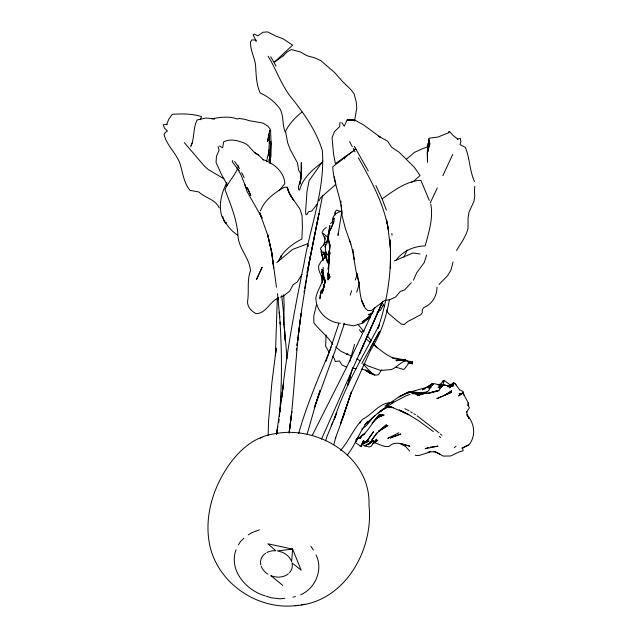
<?xml version="1.0" encoding="UTF-8"?>
<svg xmlns="http://www.w3.org/2000/svg" width="638" height="638" viewBox="0 0 638 638"><rect width="100%" height="100%" fill="white"/><g stroke="black" fill="none" stroke-linecap="round" stroke-linejoin="round"><path stroke-width="0.96" d="M269.978 160.824L270.034 153.846L269.938 160.983M277.323 298.137L275.385 355.733L276.262 348.26L271.812 383.398L268.582 421.088L268.127 435.387M390.416 268.143L390.544 249.235L389.93 239.633C392.211 269.667 387.705 300.099 377.887 328.522L379.634 324.216C363.564 355.43 344.943 385.655 334.2 419.294L336.816 412.555L326.736 437.07L325.675 440.85M390.416 268.104L390.544 249.235L387.952 227.359M323.474 286.462L323.442 289.237L324.008 284.628M428.281 145.695L428.313 143.032L427.436 147.33M322.389 282.993L322.493 277.466M283.703 325.189L284.149 305.323L283.719 294.756M468.228 402.889L468.085 405.744L468.228 402.889L462.71 392.545L463.914 395.05L463.244 393.463L463.579 392.274L463.499 393.104L459.256 394.045L463.124 393.024L458.578 395.943L463.363 392.234M328.227 236.578L329.91 225.517L328.163 235.175M280.106 411.885L280.409 406.98M280.529 405.018L281.063 396.182M325.029 236.57L324.734 241.467L323.466 245.63M474.768 186.368L474.385 192.309L474.792 195.858L473.946 201.456L469.042 212.079L468.101 217.741L467.997 228.755L466.211 233.891L463.196 239.768L456.553 250.455M326.098 335.054L325.603 346.235L329.423 352.678M269.571 157.211L269.938 152.482M270.161 149.643L270.687 141.253L270.36 156.836L269.77 160.64M329.232 250.391L328.69 257.162L330.277 245.486L327.661 237.966L329.702 244.585L329.328 255.551L329.017 250.79M329.551 246.523L328.363 236.754L328.474 240.438M268.399 154.914L269.26 144.387L269.164 135.75L269.547 143.231M328.761 262.673L328.195 269.443L329.16 257.84L328.921 260.743M278.862 422.324L279.109 419.445M279.348 416.566C282.267 381.819 282.052 346.952 279.277 312.189L279.739 317.11M333.818 219.608L333.961 218.005L334.033 221.601L330.165 230.342L333.618 222.008M326.297 242.456L327.701 240.04L327.908 237.679M338.315 232.774L338.052 235.486L341.721 211.736L336.433 210.109L334.814 212.582L335.165 214.496M328.211 235.709L328.395 233.835M340.046 122.313L339.623 126.667L334.44 131.643L332.071 137.601L333.538 154.029L335.405 163.647L354.576 150.034L332.765 166.797C333.323 183.13 341.537 197.979 341.92 214.304L341.194 204.782M344.576 158.942L344.775 157.02M268.654 155.026L268.877 153.088M324.455 280.943L324.686 279.101L321.903 269.316L322.844 273.702M289.142 432.963C294.764 393.247 295.266 353.013 301.128 313.33L297.627 340.644M297.372 342.598L296.997 345.525L297.404 342.542M289.118 432.747L291.845 411.454L289.166 432.827M297.659 340.58L298.042 337.638M298.297 335.676L301.766 309.159L309.255 262.37L319.032 213.275L307.899 268.67M323.873 284.644L322.916 291.103L325.101 281.254L324.686 279.101L324.415 280.951M449.272 385.966L447.39 385.926L450.635 386.556L453.044 386.046L453.706 382.648M354.553 121.1L356.762 107.942L356.251 102.08L354.106 93.77L350.812 89.583L342.024 80.962L334.639 72.58L320.898 60.698L315.499 58.114L307.061 55.729L300.426 51.997L291.335 49.541L287.044 51.941L283.2 55.825L283.75 55.418L274.803 61.902M428.68 146.07L427.293 153.295L427.476 162.116L427.492 148.67L427.293 153.295L428.704 146.285L427.452 152.498L429.964 143.885L428.808 139.156L429.143 143.127M276.477 434.637L277.753 426.902L276.685 433.449M276.685 433.409L283.575 383.518L281.677 397.793C286.582 352.495 294.844 307.66 304.127 263.079C310.435 225.852 325.364 188.728 322.31 150.488C316.336 130.862 304.19 113.684 291.51 97.829C281.382 85.42 276.469 69.765 268.135 56.216M332.39 222.032C331.816 216.378 335.803 212.677 340.947 211.369M437.014 287.132C436.974 296.231 432.038 304.31 423.449 307.795L422.236 310.06L422.276 312.772L420.897 314.622L407.658 321.624L404.173 324.567L401.406 324.16L397.634 321.161L388.47 313.473L386.484 310.068M304.015 292.284L304.358 290.402M304.693 288.424L310.443 255.822L307.907 268.526M328.171 238.62L329.71 230.454L328.259 235.885M322.645 195.308L309.255 262.37M307.125 272.434L307.516 270.48M307.117 272.562L307.508 270.616M324.941 258.669L325.532 255.806L324.311 258.414L320.946 261.692L318.753 265.536C317.533 271.405 322.892 275.919 322.158 281.653C320.284 287.148 316.799 291.997 315.914 297.826C315.706 310.881 327.422 322.421 340.405 323.275M389.419 299.581C386.197 317.692 380.407 335.277 370.207 350.74L370.542 350.087L350.988 393.558L340.445 423.991L351.363 392.051L343.396 416.447M266.54 161.709L269.204 150.185M269.475 160.529L270.36 156.836L270.671 143.016L269.906 157.219L270.432 163.791M356.73 292.188L359.521 282.817M316.392 305.02L313.792 315.993L313.832 322.772C319.606 330.364 327.613 336.154 332.781 344.384M354.529 344.512L349.672 361.961M347.893 384.754L350.748 373.772L347.774 385.256M453.036 261.915L450.938 270.185L447.573 275.688L438.984 284.508M347.885 384.682L352.654 367.632M307.061 434.334L317.054 399.524L320.14 390.408L314.295 407.993L337.51 344.081L344.392 323.474M333.786 444.814L335.732 437.325L335.612 437.74L343.874 415.107M269.643 161.215L270.959 156.477L271.166 145.488L270.584 130.367L270.034 128.876L267.96 126.236L263.071 123.094L249.275 120.686L244.896 119.338L239.075 118.445L237.336 119.043C229.114 115.845 220.166 117.344 211.736 118.764L214.775 118.835L205.93 118.006L197.142 119.96C192.748 128.374 194.805 138.334 190.658 146.876M357.432 273.901L355.286 279.946M361.172 435.937L360.422 438.633L361.858 435.052M298.608 433.657C306.559 405.242 318.338 378.127 329.663 350.94L338.754 323.857M225.964 186.184L226.769 183.553M426.623 255.048L424.198 262.673L416.582 272.944L413.496 280.202M350.206 295.107L351.634 290.657M326.018 361.252L331.09 346.912M236.06 549.709C228.452 570.22 246.292 590.565 265.312 595.9M428.146 146.581L429.079 144.084C428.393 146.764 425.801 147.753 423.377 148.335L414.493 152.338L406.366 159.261M191.081 145.592L192.094 143.016M166.518 124.793L168.775 119.266L172.292 114.298C181.95 113.723 192.15 113.556 201.568 116.65L200.252 119.753M321.743 250.096L321.01 251.851L323.219 259.156M260.432 210.915C264.443 200.061 274.5 192.74 284.253 187.309L287.156 187.109L289.636 194.175L287.188 187.381L288.328 191.145L293.592 200.276L290.13 194.941M331.186 425.913L332.829 422.021M383.111 305.203L380.671 310.068L377.026 312.397M321.496 439.143L382.768 301.168L359.417 354.194L382.282 302.516M226.833 182.62C221.609 192.875 218.427 204.631 221.721 216.011C225.525 223.515 230.477 230.47 237.599 235.151M361.985 443.896L363.524 440.467L361.236 446.632L360.239 446.058M442.876 175.641L452.733 154.444M374.769 307.532L346.306 367.927L312.325 435.212M437.269 188.003L430.14 203.091M403.942 257.09L407.204 249.992M301.981 274.364L297.284 281.94L293.161 284.731L289.556 291.279L283.766 295.673L280.265 297.204M356.498 440.284L358.125 437.118L356.259 441.352L355.541 441.137M278.152 261.532C282.754 251.157 291.957 244.035 301.878 239.075L302.412 226.833L302.029 215.564L299.94 209.041L290.178 194.957M319 200.826L320.651 197.716L335.692 184.51M361.818 363.477L379.714 331.202L370.479 347.798M237.567 168.775C234.21 176.248 228.181 182.173 224.991 189.693C230.836 205.021 237.416 220.636 238.078 237.232C239.505 249.442 249.697 258.549 250.487 270.775C246.731 280.672 249.267 291.175 247.568 301.359C247.217 307.061 251.412 311.073 255.99 313.641C266.094 313.721 269.81 301.248 278.519 297.978M412.722 393.686C419.916 394.675 428.943 394.866 430.889 385.831L429.549 386.963M359.896 423.169L360.845 421.559M232.862 160.473L232.168 161.637L237.934 169.261M360.837 446.464L364.083 441.081L362.543 443.562L367.632 440.364L373.533 431.719L365.63 442.597L362.009 444.231L364.84 445.874L369.266 446.991L371.029 446.448L376.532 439.199L372.831 443.689L377.808 440.228L374.211 442.724C379.219 443.881 383.59 447.429 389.084 446.377C394.986 440.531 403.112 444.247 409.787 446.201L399.707 443.41L405.545 446.52L409.716 451.138M238.452 544.82L240.454 541.566L243.899 538.241M442.971 382.625L444 380.958L443.243 383.98L441.632 386.979L438.003 387.298L439.654 386.867M356.092 441.081L358.508 437.182L356.307 439.853L364.984 433.361L358.979 438.33M381.58 369.841L378.478 374.721C371.779 376.731 367.775 369.912 361.786 369.075M440.3 384.866L443.067 380.535L444.008 380.352L451.265 385.615M347.239 455.101C355.629 444.726 359.361 431.416 367.927 421.2L364.952 424.621C372.935 418.353 379.905 408.878 390.241 406.661L387.306 406.749L393.287 407.722L390.855 406.821L407.985 414.245L408.862 414.772L399.252 409.995L407.985 414.245L418.432 420.609L433.29 431.551M373.74 311.105L366.962 318.801L362.049 321.935L370.056 316.384M377.361 432.42L371.252 441.129L369.386 442.836M449.24 131.779L448.506 132.792L448.586 131.994L449.447 131.548L452.964 135.344L457.765 139.156M466.522 412.292L469.409 407.658L468.3 405.648M322.948 161.039L309.095 180.674L307.006 191.344L305.562 212.031L305.977 214.711L306.894 214.623L308.433 211.776L311.799 211.026L317.341 203.945M340.572 450.452C349.01 440.802 353.715 428.417 362.695 419.222C372.058 414.604 378.677 403.814 389.531 402.698M371.755 439.765L376.492 433.633L386.421 424.764L379.235 430.634M279.213 190.65L284.803 183.696C284.46 171.797 273.295 162.913 262.712 159.532L263.422 159.899L257.76 154.276L255.001 153.024L258.709 155.273M373.836 416.606L366.403 425.618L361.882 429.015M367.201 423.377L369.115 421.152M395.887 260.296C402.849 251.125 413.711 246.109 425.155 245.901C428.752 232.495 433.449 218.244 430.786 204.327M327.701 240.04L320.691 248.102L320.627 249.657L324.375 254.714L323.857 253.725L325.133 257.64M411.319 282.722L404.699 289.875L400.289 291.414L395.632 296.989L390.249 299.549L384.451 300.546L371.276 310.642L367.831 310.539L365.103 308.106L361.363 299.948L364.386 306.519C358.245 296.407 360.717 283.958 356.682 273.136M468.26 444.885L461.912 448.211L468.731 445.061C476.426 436.025 474.576 423.138 466.928 414.828L469.09 418.64L467.183 414.716L466.737 411.446M451.05 386.126L449.28 387.896L453.403 384.618M440.116 385.902L441.344 384.682M439.598 387.92L442.254 385.36L438.697 390.847L428.688 393.383L421.016 393.853M274.707 61.83L292.619 45.139L282.801 38.567L276.214 36.278L267.633 31.9L263 32.243L257.76 35.848L254.235 34.061L253.166 34.787L256.157 41.271L255.91 39.979L251.827 39.939L250.535 41.933C250.04 50.426 255.088 57.938 255.639 66.344C256.165 75.332 256.364 84.734 260.24 93.036C267.984 96.426 275.082 102.048 280.034 108.954C284.062 116.236 281.98 125.152 285.401 132.425M450.827 384.929L453.77 382.505L456.274 385.025M330.524 223.595L333.283 221.171M301.957 112.057C295.402 117.416 289.229 123.589 285.545 131.316L287.634 142.697L290.194 149.475L297.404 162.802L298.736 170.529L300.267 172.762L301.064 175.41L300.673 180.195L301.447 174.022L301.327 162.57L301.008 176.415L299.9 184.087L300.49 180.283L298.353 187.022L298.759 189.821L299.597 190.02C302.859 177.882 312.756 169.421 322.461 162.204M276.772 262.601L292.587 249.426L307.5 243.836L308.529 246.332M371.93 418.209L374.833 415.809M377.736 413.416L381.269 410.569L379.61 411.662M439.638 388.079L443.083 385.272M226.498 222.606L225.756 223.204L224.424 221.864L222.63 216.29M326.241 227.455L323.793 229.425L322.054 232.455L325.213 239.282M370.207 317.652L362.392 322.828L364.721 321.281L363.03 322.988L353.787 325.827L343.172 323.96M379.913 411.614L383.51 408.838M385.799 407.084L388.008 405.377L386.54 406.422M387.035 404.899L399.914 396.302L409.62 391.868L417.005 392.705M454.256 447.597L455.971 446.321M377.114 417.419L381.022 414.54L372.018 423.169L379.618 414.349C371.42 422.739 367.329 434.622 356.028 439.534M429.709 386.995L433.465 384.236L429.781 386.78M382.13 198.825C393.821 190.794 406.207 181.001 420.865 180.283L429.27 200.372M384.929 406.199L390.097 402.602M379.626 411.869L385.169 408.161L379.658 411.805M391.325 403.216L393.813 401.589M445.141 395.042L451.632 390.807L445.396 394.954L436.807 398.678L451.481 392.322L444.718 395.209M383.175 408.998L394.866 401.653L406.023 395.839L409.923 394.42M378.645 431.288L387.96 425.546L378.35 431.336M375.878 418.847L382.64 414.7L378.302 416.686M248.222 534.875L251.97 532.586L259.419 529.835M300.626 594.791C315.419 588.451 323.474 569.487 316.001 554.877M411.63 182.277L414.214 180.785L420.059 175.546L414.309 167.268L399.181 152.275L391.668 147.282L387.577 141.142L378.597 136.221L380.535 137.369L363.421 124.793L354.895 120.191L347.112 119.984L344.241 126.252L341.777 122.624M362.464 443.274L367.632 440.364L365.63 442.597L369.067 440.962L362.009 444.231M448.315 132.879L437.724 137.138L429.868 138.087L428.569 139.02L428.226 145.624M390.009 437.221L387.808 438.346L398.878 432.716M372.72 312.692L368.493 314.805L371.077 313.76M394.228 260.942L413.105 252.967L420.067 253.972M346.251 354.497L347.901 353.731M428.672 388.255L431.152 387.162L429.406 387.752M425.737 388.406L422.348 389.898L432.819 383.446L436.791 384.196L441.081 386.213M295.219 605.709C344.368 602.838 374.012 550.315 368.971 504.905C370.845 457.215 318.234 425.115 274.739 433.76C250.08 437.038 232.567 456.545 221.346 477.344C210.061 498.35 204.67 523.192 210.085 546.734C219.137 584.855 259.825 611.34 298.321 605.247M260.184 438.146L262.043 437.373M428.289 447.421L425.091 448.753L438.035 446.114L430.243 447.166M423.776 393.287L417.77 395.656L424.23 393.199M376.819 417.754L384.116 414.931L377.624 417.276M439.199 385.543L440.834 384.985M429.055 386.756L409.644 392.115M442.126 385.735L443.833 385.177M449.439 385.105L452.135 384.236M428.034 452.175L430.786 451.337M422.428 393.335L416.933 394.874L424.613 393.415M457.286 139.22L460.405 138.39L460.875 141.668L460.022 144.595L465.357 147.426C469.927 158.471 469.544 170.713 474.505 181.623M408.312 363.15L410.106 362.695L408.192 363.03M292.978 597.096L295.442 596.594M408.025 363.094L410.625 362.679M427.484 391.804L419.78 393.016L423.935 393.08L413.464 392.043L406.765 392.92L408.583 392.825M301.335 604.776L305.012 604.226M440.77 384.387L437.867 384.523L441.169 384.323M447.86 386.732L453.044 386.046L451.154 386.006M418.105 393.925L416.223 394.148L419.094 393.973M284.803 598.261L280.05 598.811L271.493 597.814L266.198 596.179M403.28 361.148L405.082 360.964C400.01 362.767 396.605 367.616 391.469 369.514L380.703 370.503L367.352 365.71L364.139 363.572M403.814 361.108L405.76 360.909L405.736 359.991C392.226 361.283 382.752 351.514 372.751 344.257M412.93 393.494L414.867 393.351M450.316 385.496L452.996 385.304L449.399 384.977M437.867 384.523L440.722 384.323M361.921 331.321L364.354 331.162M442.485 385.384L445.236 385.208L450.635 386.556L444.471 385.137L445.236 385.208L442.341 385.376M411.303 392.681L415.848 392.442L407.53 392.394L399.069 396.836L409.62 391.868L407.53 392.394L413.185 392.681M412.371 393.367L414.102 393.327M167.252 124.282L163.208 124.761L164.548 128.142L167.419 131.053L165.266 132.56L164.062 134.458C166.55 145.089 175.41 152.402 179.525 162.307C182.819 171.702 183.345 182.412 190.02 190.331L198.777 191.958C205.173 198.043 215.381 199.255 219.305 207.948M410.37 362.982L408.902 362.99L404.5 368.908L403.248 369.418L395.887 367.153M416.128 393.423L422.835 393.686L426.176 392.825L419.509 394.069L422.835 393.686L416.71 393.335M352.862 368.429L356.514 368.652M411.996 393.311L418.664 393.845M392.179 357.902C399.133 358.277 405.92 360.366 412.355 362.934L412.164 363.796L408.703 362.783M413.815 393.295L418.632 393.782M411.518 392.322L415.282 392.737M419.038 393.152L420.92 393.359M346.466 367.081L341.952 364.928L339.44 360.933L335.325 361.571L334.129 358.269L332.366 356.171M433.976 451.289L440.435 454.392M404.827 408.711L406.502 409.524M351.793 356.291L340.923 351.307L335.74 346.905M219.504 146.046L222.662 147.785L223.643 141.883C230.023 138.574 237.161 140.336 243.461 142.792C249.155 144.531 251.356 150.839 256.436 153.654M223.922 178.823L207.956 169.317L204.327 166.039L184.254 142.529M407.347 409.931L408.974 410.88M410.593 411.837L412.22 412.786M413.839 413.743L415.466 414.692M360.55 446.345L355.852 442.78M415.163 455.006L416.048 455.564L419.397 455.38L430.73 451.84L435.73 451.935L443.227 456.106L450.667 455.971L459.001 451.991L463.076 450.819L462.59 447.509M356.905 358.763L360.119 360.901M323.291 233.604L328.163 237.535L328.275 240.55L324.989 247.034L325.468 244.577L325.364 250.016L326.784 254.426M417.069 415.769L438.968 432.779M460.684 390.065L463.579 392.274M282.809 585.429L270.799 575.635L272.282 576.178A16.181 12.959 16.4 0 0 288.408 573.737M439.263 436.36L440.73 437.572M366.164 338.882L370.439 342.51M440.443 434.047L441.911 435.315M369.928 371.268L372.05 373.501L374.793 374.937L367.791 370.949L372.05 373.501L363.102 364.019M373.246 343.164L377.154 347.686M363.572 331.297L358.197 324.59M373.756 343.986L376.276 347.056M367.217 335.668L371.46 340.987M373.286 343.268L376.316 347.072M359.377 329.766L361.594 332.661M234.593 161.47L239.537 168.512M455.157 383.765L460.006 390.32M239.17 170.801L236.953 167.762L240.837 174.461L246.651 189.023M310.834 546.24L313.386 549.98M276.063 66.073L270.735 56.75M237.687 165.146L238.692 166.861M382.01 302.412L384.499 306.663M354.273 146.262L368.19 170.817M325.292 254.57L323.737 251.858L326.377 255.822L327.573 262.96L325.795 256.436M358.325 157.769C370.463 179.182 382.481 201.161 387.593 225.477M227.599 185.498L221.697 174.9L216.059 162.443L216.473 156.27L219.089 150.185L218.068 146.565M349.576 141.588L352.304 146.724M353.221 148.431L355.039 151.852M241.635 172.635L244.155 177.587M375.894 185.57L382.026 198.689L386.389 210.077M355.23 147.968L355.98 149.571M326.568 254.371L325.388 251.627L329.415 257.17L328.068 280.002L327.733 273.231M328.355 272.968L330.045 277.315L328.091 272.123M341.84 214.711L345.341 228.484L350.876 244.051M244.705 184.143L247.089 191.544L262.074 218.068L259.57 212.454L267.737 235.199L271.724 252.409L273.662 267.888L271.724 252.409L267.689 234.72L271.916 253.525L276.461 287.188M349.385 239.872C354.8 254.06 354.122 269.403 359.385 283.663M323.203 258.916L321.544 253.206L323.195 260.583M270.026 163.129L268.997 159.612L269.906 163.081M328.171 275.09L329.072 278.718L328.259 273.072M334.176 176.806L335.803 183.951M329.591 252.201L329.99 254.052L329.479 250.439M354.218 259.578L352.934 249.538M278.2 297.938L278.519 299.892L278.232 298.113M335.556 214.719L335.269 212.861L335.428 214.807M354.226 149.523L354.369 150.64M281.693 295.649L283.264 309.853L285.242 340.628M321.735 275.672L322.413 282.594M323.777 284.381L324.056 287.307L323.937 284.556M277.522 293.687L279.731 317.174M391.868 233.412L392.035 235.374M280.999 255.822L281.246 258.757M340.899 200.97L341.043 202.876M284.692 333.084L284.221 326.377L287.1 358.739M284.899 335.955L285.234 340.74M328.331 233.923L328.538 240.311M323.107 267.178L323.554 276.31M289.413 572.788A16.181 12.959 16.4 0 0 292.044 562.923L301.144 570.149L292.619 549.119L267.912 543.799L275.791 550.738A16.181 12.951 15.8 0 0 266.812 552.54M267.912 574.168A16.181 12.951 15.8 0 1 261.213 566.257M260.822 564.925A16.181 12.951 15.8 0 1 265.575 553.274M325.101 281.254L322.126 293.137L325.101 281.254L321.56 271.541L325.101 281.254M292.619 549.119L291.654 561.592A16.173 12.951 16.3 0 0 282.084 552.181L277.41 550.905L292.619 549.119M320.156 295.641L319.917 298.744L321.416 290.019L320.156 295.641M296.622 348.452L296.375 350.398L296.63 348.436M269.802 130.304L267.569 141.437L269.802 130.304M412.587 361.858L412.355 362.934L406.733 360.925L412.587 361.858L412.164 363.796L412.587 361.858M262.09 267.362L256.436 279.635L262.09 267.362M373.637 440.547L368.038 444.718L373.637 440.547M430.251 385.057L427.285 387.457L432.819 383.446L430.251 385.057M373.094 441.065L364.84 445.874L373.094 441.065M391.796 437.197L390.408 438.035L400.855 433.96L391.796 437.197M438.729 390.352L428.106 393.255L438.729 390.352M348.069 119.88L347.112 119.984L354.895 120.191L348.069 119.88M404.803 359.999L395.927 360.709L405.736 359.991L404.803 359.999M370.415 373.541L365.797 370.064L370.415 373.541M250.766 195.403L247.345 187.819L250.766 195.403M323.641 277.841L322.748 274.699L324.973 283.208L323.641 277.841M387.84 226.402L386.548 220.046L388.51 230.326L387.84 226.402M280.377 324.016L280.194 322.062L280.385 324.008"/></g></svg>
